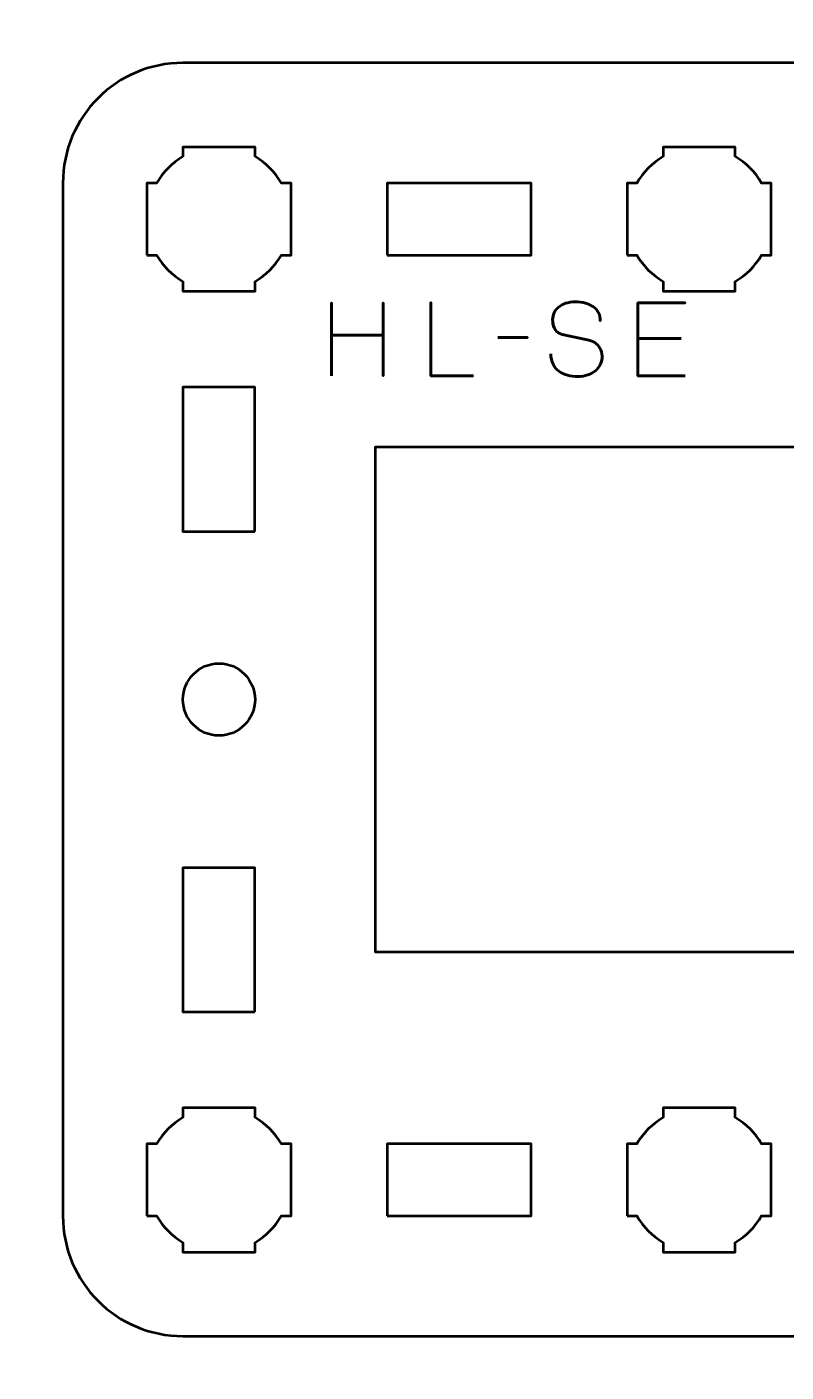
# Model space of a CAD drawing. Header units: centimetres. Extents: x -21 to 0, y -29.7 to 0.
# Drawn here: x -10.3 to -7.14, y -15.46 to -9.86 of the extents above; entities that cross this region are included whole.
import ezdxf

# ---------------------------------------------------------------- set-up
doc = ezdxf.new("R2010")
doc.units = ezdxf.units.CM
doc.header["$MEASUREMENT"] = 0
doc.layers.add('Layer 1', color=7, linetype='Continuous')

msp = doc.modelspace()

# ---------------------------------------------------------------- linework, layer by layer
at = {"layer": 'Layer 1', "lineweight": 53}
msp.add_ellipse((-9.5, -12.66228), major_axis=(0, 0.15), ratio=1, dxfattribs=at)
at = {"layer": 'Layer 1', "color": 1, "lineweight": 53}
msp.add_open_spline([(-21.00003, -29.19995), (-21.00003, -29.19995), (-21.00003, -2.89992), (-21.00003, -2.89992), (-21.00003, -2.89992), (-21.00003, -2.81709), (-20.93286, -2.74992), (-20.85003, -2.74992), (-20.85003, -2.74992), (-20.7672, -2.74992), (-20.70003, -2.68275), (-20.70003, -2.59992), (-20.70003, -2.59992), (-20.70003, -2.51709), (-20.7672, -2.44992), (-20.85003, -2.44992), (-20.85003, -2.44992), (-20.93286, -2.44992), (-21.00003, -2.38275), (-21.00003, -2.29992), (-21.00003, -2.29992), (-21.00003, -2.21709), (-20.93286, -2.14992), (-20.85003, -2.14992), (-20.85003, -2.14992), (-20.7672, -2.14992), (-20.70003, -2.08275), (-20.70003, -1.99992), (-20.70003, -1.99992), (-20.70003, -1.91709), (-20.7672, -1.84992), (-20.85003, -1.84992), (-20.85003, -1.84992), (-20.93286, -1.84992), (-21.00003, -1.78275), (-21.00003, -1.69992), (-21.00003, -1.69992), (-21.00003, -1.61709), (-20.93286, -1.54992), (-20.85003, -1.54992), (-20.85003, -1.54992), (-20.7672, -1.54992), (-20.70003, -1.48275), (-20.70003, -1.39992), (-20.70003, -1.39992), (-20.70003, -1.31709), (-20.7672, -1.24992), (-20.85003, -1.24992), (-20.85003, -1.24992), (-20.93286, -1.24992), (-21.00003, -1.18275), (-21.00003, -1.09992), (-21.00003, -1.09992), (-21.00003, -1.09992), (-21.00003, -0.49992), (-21.00003, -0.49992), (-21.00003, -0.49992), (-21.00003, -0.22295), (-20.77694, 0.00004), (-20.49994, 0.00004), (-20.49994, 0.00004), (-20.49994, 0.00004), (-0.50008, 0.00004), (-0.50008, 0.00004), (-0.50008, 0.00004), (-0.22294, 0.00004), (0.00002, -0.22295), (0.00002, -0.49992), (0.00002, -0.49992), (0.00002, -0.49992), (0.00002, -29.19995), (0.00002, -29.19995), (0.00002, -29.19995), (0.00002, -29.47695), (-0.22294, -29.70004), (-0.50008, -29.70004), (-0.50008, -29.70004), (-0.50008, -29.70004), (-20.49994, -29.70004), (-20.49994, -29.70004), (-20.49994, -29.70004), (-20.77694, -29.70004), (-21.00003, -29.47695), (-21.00003, -29.19995)], degree=3, knots=[0, 0, 0, 0, 0.047619, 0.047619, 0.047619, 0.047619, 0.0952381, 0.0952381, 0.0952381, 0.0952381, 0.1428571, 0.1428571, 0.1428571, 0.1428571, 0.1904762, 0.1904762, 0.1904762, 0.1904762, 0.2380952, 0.2380952, 0.2380952, 0.2380952, 0.2857143, 0.2857143, 0.2857143, 0.2857143, 0.3333333, 0.3333333, 0.3333333, 0.3333333, 0.3809524, 0.3809524, 0.3809524, 0.3809524, 0.4285714, 0.4285714, 0.4285714, 0.4285714, 0.4761905, 0.4761905, 0.4761905, 0.4761905, 0.5238095, 0.5238095, 0.5238095, 0.5238095, 0.5714286, 0.5714286, 0.5714286, 0.5714286, 0.6190476, 0.6190476, 0.6190476, 0.6190476, 0.6666667, 0.6666667, 0.6666667, 0.6666667, 0.7142857, 0.7142857, 0.7142857, 0.7142857, 0.7619048, 0.7619048, 0.7619048, 0.7619048, 0.8095238, 0.8095238, 0.8095238, 0.8095238, 0.8571429, 0.8571429, 0.8571429, 0.8571429, 0.9047619, 0.9047619, 0.9047619, 0.9047619, 0.952381, 0.952381, 0.952381, 0.952381, 1, 1, 1, 1], dxfattribs=at)
at = {"layer": 'Layer 1', "color": 3, "lineweight": 53}
msp.add_open_spline([(-0.85004, -14.81233), (-0.85012, -15.08939), (-1.07319, -15.31227), (-1.35014, -15.31227), (-1.35014, -15.31227), (-4.11673, -15.31227), (-6.88335, -15.31227), (-9.64994, -15.31227), (-9.64994, -15.31227), (-9.92694, -15.31227), (-10.15004, -15.08918), (-10.15004, -14.81218), (-10.15004, -14.81218), (-10.15004, -14.81218), (-10.15004, -10.51232), (-10.15004, -10.51232), (-10.15004, -10.51232), (-10.15004, -10.23519), (-9.92694, -10.01223), (-9.64994, -10.01223), (-9.64994, -10.01223), (-6.88335, -10.01223), (-4.11673, -10.01223), (-1.35014, -10.01223), (-1.35014, -10.01223), (-1.07314, -10.01223), (-0.85004, -10.23532), (-0.85004, -10.51232), (-0.85004, -10.51232), (-0.85004, -10.51232), (-0.85004, -14.81233), (-0.85004, -14.81233)], degree=3, knots=[0, 0, 0, 0, 0.125, 0.125, 0.125, 0.125, 0.25, 0.25, 0.25, 0.25, 0.375, 0.375, 0.375, 0.375, 0.5, 0.5, 0.5, 0.5, 0.625, 0.625, 0.625, 0.625, 0.75, 0.75, 0.75, 0.75, 0.875, 0.875, 0.875, 0.875, 1, 1, 1, 1], dxfattribs=at)
at = {"layer": 'Layer 1', "lineweight": 53}
for points, knots in [([(-9.79999, -10.81232), (-9.79999, -10.81232), (-9.79999, -10.6638), (-9.79999, -10.6638), (-9.79999, -10.6638), (-9.79999, -10.6638), (-9.80001, -10.66225), (-9.80001, -10.66225), (-9.80001, -10.66225), (-9.80001, -10.66225), (-9.79999, -10.6607), (-9.79999, -10.6607), (-9.79999, -10.6607), (-9.79999, -10.6607), (-9.79999, -10.51232), (-9.79999, -10.51232), (-9.79999, -10.51232), (-9.79999, -10.51232), (-9.7599, -10.51232), (-9.7599, -10.51232), (-9.7599, -10.51232), (-9.73355, -10.46675), (-9.69555, -10.42877), (-9.65, -10.40241), (-9.65, -10.40241), (-9.65, -10.40241), (-9.65, -10.36232), (-9.65, -10.36232), (-9.65, -10.36232), (-9.65, -10.36232), (-9.50595, -10.36232), (-9.50595, -10.36232), (-9.50595, -10.36232), (-9.50595, -10.36232), (-9.50001, -10.36226), (-9.50001, -10.36226), (-9.50001, -10.36226), (-9.50001, -10.36226), (-9.49407, -10.36232), (-9.49407, -10.36232), (-9.49407, -10.36232), (-9.49407, -10.36232), (-9.35, -10.36232), (-9.35, -10.36232), (-9.35, -10.36232), (-9.35, -10.36232), (-9.35, -10.40239), (-9.35, -10.40239), (-9.35, -10.40239), (-9.30443, -10.42875), (-9.26644, -10.46674), (-9.2401, -10.51232), (-9.2401, -10.51232), (-9.2401, -10.51232), (-9.2, -10.51232), (-9.2, -10.51232), (-9.2, -10.51232), (-9.2, -10.51232), (-9.2, -10.81232), (-9.2, -10.81232), (-9.2, -10.81232), (-9.2, -10.81232), (-9.24019, -10.81232), (-9.24019, -10.81232), (-9.24019, -10.81232), (-9.26653, -10.85782), (-9.30449, -10.89576), (-9.35, -10.9221), (-9.35, -10.9221), (-9.35, -10.9221), (-9.35, -10.96231), (-9.35, -10.96231), (-9.35, -10.96231), (-9.35, -10.96231), (-9.65, -10.96231), (-9.65, -10.96231), (-9.65, -10.96231), (-9.65, -10.96231), (-9.65, -10.92208), (-9.65, -10.92208), (-9.65, -10.92208), (-9.6955, -10.89574), (-9.73346, -10.85781), (-9.7598, -10.81232), (-9.7598, -10.81232), (-9.7598, -10.81232), (-9.79999, -10.81232), (-9.79999, -10.81232)], [0, 0, 0, 0, 0.0454545, 0.0454545, 0.0454545, 0.0454545, 0.0909091, 0.0909091, 0.0909091, 0.0909091, 0.1363636, 0.1363636, 0.1363636, 0.1363636, 0.1818182, 0.1818182, 0.1818182, 0.1818182, 0.2272727, 0.2272727, 0.2272727, 0.2272727, 0.2727273, 0.2727273, 0.2727273, 0.2727273, 0.3181818, 0.3181818, 0.3181818, 0.3181818, 0.3636364, 0.3636364, 0.3636364, 0.3636364, 0.4090909, 0.4090909, 0.4090909, 0.4090909, 0.4545455, 0.4545455, 0.4545455, 0.4545455, 0.5, 0.5, 0.5, 0.5, 0.5454545, 0.5454545, 0.5454545, 0.5454545, 0.5909091, 0.5909091, 0.5909091, 0.5909091, 0.6363636, 0.6363636, 0.6363636, 0.6363636, 0.6818182, 0.6818182, 0.6818182, 0.6818182, 0.7272727, 0.7272727, 0.7272727, 0.7272727, 0.7727273, 0.7727273, 0.7727273, 0.7727273, 0.8181818, 0.8181818, 0.8181818, 0.8181818, 0.8636364, 0.8636364, 0.8636364, 0.8636364, 0.9090909, 0.9090909, 0.9090909, 0.9090909, 0.9545455, 0.9545455, 0.9545455, 0.9545455, 1, 1, 1, 1]), ([(-7.79999, -10.81232), (-7.79999, -10.81232), (-7.79999, -10.6638), (-7.79999, -10.6638), (-7.79999, -10.6638), (-7.79999, -10.6638), (-7.80001, -10.66225), (-7.80001, -10.66225), (-7.80001, -10.66225), (-7.80001, -10.66225), (-7.79999, -10.6607), (-7.79999, -10.6607), (-7.79999, -10.6607), (-7.79999, -10.6607), (-7.79999, -10.51232), (-7.79999, -10.51232), (-7.79999, -10.51232), (-7.79999, -10.51232), (-7.7599, -10.51232), (-7.7599, -10.51232), (-7.7599, -10.51232), (-7.73355, -10.46675), (-7.69555, -10.42877), (-7.65, -10.40241), (-7.65, -10.40241), (-7.65, -10.40241), (-7.65, -10.36232), (-7.65, -10.36232), (-7.65, -10.36232), (-7.65, -10.36232), (-7.50595, -10.36232), (-7.50595, -10.36232), (-7.50595, -10.36232), (-7.50595, -10.36232), (-7.50001, -10.36226), (-7.50001, -10.36226), (-7.50001, -10.36226), (-7.50001, -10.36226), (-7.49407, -10.36232), (-7.49407, -10.36232), (-7.49407, -10.36232), (-7.49407, -10.36232), (-7.35, -10.36232), (-7.35, -10.36232), (-7.35, -10.36232), (-7.35, -10.36232), (-7.35, -10.40239), (-7.35, -10.40239), (-7.35, -10.40239), (-7.30443, -10.42875), (-7.26644, -10.46674), (-7.2401, -10.51232), (-7.2401, -10.51232), (-7.2401, -10.51232), (-7.2, -10.51232), (-7.2, -10.51232), (-7.2, -10.51232), (-7.2, -10.51232), (-7.2, -10.81232), (-7.2, -10.81232), (-7.2, -10.81232), (-7.2, -10.81232), (-7.24019, -10.81232), (-7.24019, -10.81232), (-7.24019, -10.81232), (-7.26653, -10.85782), (-7.30449, -10.89576), (-7.35, -10.9221), (-7.35, -10.9221), (-7.35, -10.9221), (-7.35, -10.96231), (-7.35, -10.96231), (-7.35, -10.96231), (-7.35, -10.96231), (-7.65, -10.96231), (-7.65, -10.96231), (-7.65, -10.96231), (-7.65, -10.96231), (-7.65, -10.92208), (-7.65, -10.92208), (-7.65, -10.92208), (-7.6955, -10.89574), (-7.73346, -10.85781), (-7.7598, -10.81232), (-7.7598, -10.81232), (-7.7598, -10.81232), (-7.79999, -10.81232), (-7.79999, -10.81232)], [0, 0, 0, 0, 0.0454545, 0.0454545, 0.0454545, 0.0454545, 0.0909091, 0.0909091, 0.0909091, 0.0909091, 0.1363636, 0.1363636, 0.1363636, 0.1363636, 0.1818182, 0.1818182, 0.1818182, 0.1818182, 0.2272727, 0.2272727, 0.2272727, 0.2272727, 0.2727273, 0.2727273, 0.2727273, 0.2727273, 0.3181818, 0.3181818, 0.3181818, 0.3181818, 0.3636364, 0.3636364, 0.3636364, 0.3636364, 0.4090909, 0.4090909, 0.4090909, 0.4090909, 0.4545455, 0.4545455, 0.4545455, 0.4545455, 0.5, 0.5, 0.5, 0.5, 0.5454545, 0.5454545, 0.5454545, 0.5454545, 0.5909091, 0.5909091, 0.5909091, 0.5909091, 0.6363636, 0.6363636, 0.6363636, 0.6363636, 0.6818182, 0.6818182, 0.6818182, 0.6818182, 0.7272727, 0.7272727, 0.7272727, 0.7272727, 0.7727273, 0.7727273, 0.7727273, 0.7727273, 0.8181818, 0.8181818, 0.8181818, 0.8181818, 0.8636364, 0.8636364, 0.8636364, 0.8636364, 0.9090909, 0.9090909, 0.9090909, 0.9090909, 0.9545455, 0.9545455, 0.9545455, 0.9545455, 1, 1, 1, 1]), ([(-8.79999, -10.81232), (-8.79999, -10.81232), (-8.79999, -10.51232), (-8.79999, -10.51232), (-8.79999, -10.51232), (-8.79999, -10.51232), (-8.2, -10.51232), (-8.2, -10.51232), (-8.2, -10.51232), (-8.2, -10.51232), (-8.2, -10.81232), (-8.2, -10.81232), (-8.2, -10.81232), (-8.2, -10.81232), (-8.79999, -10.81232), (-8.79999, -10.81232)], [0, 0, 0, 0, 0.25, 0.25, 0.25, 0.25, 0.5, 0.5, 0.5, 0.5, 0.75, 0.75, 0.75, 0.75, 1, 1, 1, 1]), ([(-9.35009, -11.96232), (-9.35009, -11.96232), (-9.6501, -11.96232), (-9.6501, -11.96232), (-9.6501, -11.96232), (-9.6501, -11.96232), (-9.6501, -11.36233), (-9.6501, -11.36233), (-9.6501, -11.36233), (-9.6501, -11.36233), (-9.35009, -11.36233), (-9.35009, -11.36233), (-9.35009, -11.36233), (-9.35009, -11.36233), (-9.35009, -11.96232), (-9.35009, -11.96232)], [0, 0, 0, 0, 0.25, 0.25, 0.25, 0.25, 0.5, 0.5, 0.5, 0.5, 0.75, 0.75, 0.75, 0.75, 1, 1, 1, 1]), ([(-4.15004, -11.61226), (-4.15004, -12.86242), (-4.15004, -12.46206), (-4.15004, -13.71225), (-4.15004, -13.71225), (-6.06708, -13.71224), (-6.91152, -13.71223), (-8.85004, -13.71224), (-8.85004, -13.71224), (-8.85004, -12.83507), (-8.85004, -12.48943), (-8.85004, -11.61225), (-8.85004, -11.61225), (-6.94856, -11.61225), (-6.03987, -11.61226), (-4.15004, -11.61226)], [0, 0, 0, 0, 0.25, 0.25, 0.25, 0.25, 0.5, 0.5, 0.5, 0.5, 0.75, 0.75, 0.75, 0.75, 1, 1, 1, 1]), ([(-9.35009, -13.96232), (-9.35009, -13.96232), (-9.6501, -13.96232), (-9.6501, -13.96232), (-9.6501, -13.96232), (-9.6501, -13.96232), (-9.6501, -13.36233), (-9.6501, -13.36233), (-9.6501, -13.36233), (-9.6501, -13.36233), (-9.35009, -13.36233), (-9.35009, -13.36233), (-9.35009, -13.36233), (-9.35009, -13.36233), (-9.35009, -13.96232), (-9.35009, -13.96232)], [0, 0, 0, 0, 0.25, 0.25, 0.25, 0.25, 0.5, 0.5, 0.5, 0.5, 0.75, 0.75, 0.75, 0.75, 1, 1, 1, 1]), ([(-9.79999, -14.81232), (-9.79999, -14.81232), (-9.79999, -14.6638), (-9.79999, -14.6638), (-9.79999, -14.6638), (-9.79999, -14.6638), (-9.80001, -14.66225), (-9.80001, -14.66225), (-9.80001, -14.66225), (-9.80001, -14.66225), (-9.79999, -14.6607), (-9.79999, -14.6607), (-9.79999, -14.6607), (-9.79999, -14.6607), (-9.79999, -14.51232), (-9.79999, -14.51232), (-9.79999, -14.51232), (-9.79999, -14.51232), (-9.7599, -14.51232), (-9.7599, -14.51232), (-9.7599, -14.51232), (-9.73355, -14.46675), (-9.69555, -14.42877), (-9.65, -14.40241), (-9.65, -14.40241), (-9.65, -14.40241), (-9.65, -14.36232), (-9.65, -14.36232), (-9.65, -14.36232), (-9.65, -14.36232), (-9.50595, -14.36232), (-9.50595, -14.36232), (-9.50595, -14.36232), (-9.50595, -14.36232), (-9.50001, -14.36226), (-9.50001, -14.36226), (-9.50001, -14.36226), (-9.50001, -14.36226), (-9.49407, -14.36232), (-9.49407, -14.36232), (-9.49407, -14.36232), (-9.49407, -14.36232), (-9.35, -14.36232), (-9.35, -14.36232), (-9.35, -14.36232), (-9.35, -14.36232), (-9.35, -14.40239), (-9.35, -14.40239), (-9.35, -14.40239), (-9.30443, -14.42875), (-9.26644, -14.46674), (-9.2401, -14.51232), (-9.2401, -14.51232), (-9.2401, -14.51232), (-9.2, -14.51232), (-9.2, -14.51232), (-9.2, -14.51232), (-9.2, -14.51232), (-9.2, -14.81232), (-9.2, -14.81232), (-9.2, -14.81232), (-9.2, -14.81232), (-9.24019, -14.81232), (-9.24019, -14.81232), (-9.24019, -14.81232), (-9.26653, -14.85782), (-9.30449, -14.89576), (-9.35, -14.9221), (-9.35, -14.9221), (-9.35, -14.9221), (-9.35, -14.96231), (-9.35, -14.96231), (-9.35, -14.96231), (-9.35, -14.96231), (-9.65, -14.96231), (-9.65, -14.96231), (-9.65, -14.96231), (-9.65, -14.96231), (-9.65, -14.92208), (-9.65, -14.92208), (-9.65, -14.92208), (-9.6955, -14.89574), (-9.73346, -14.85781), (-9.7598, -14.81232), (-9.7598, -14.81232), (-9.7598, -14.81232), (-9.79999, -14.81232), (-9.79999, -14.81232)], [0, 0, 0, 0, 0.0454545, 0.0454545, 0.0454545, 0.0454545, 0.0909091, 0.0909091, 0.0909091, 0.0909091, 0.1363636, 0.1363636, 0.1363636, 0.1363636, 0.1818182, 0.1818182, 0.1818182, 0.1818182, 0.2272727, 0.2272727, 0.2272727, 0.2272727, 0.2727273, 0.2727273, 0.2727273, 0.2727273, 0.3181818, 0.3181818, 0.3181818, 0.3181818, 0.3636364, 0.3636364, 0.3636364, 0.3636364, 0.4090909, 0.4090909, 0.4090909, 0.4090909, 0.4545455, 0.4545455, 0.4545455, 0.4545455, 0.5, 0.5, 0.5, 0.5, 0.5454545, 0.5454545, 0.5454545, 0.5454545, 0.5909091, 0.5909091, 0.5909091, 0.5909091, 0.6363636, 0.6363636, 0.6363636, 0.6363636, 0.6818182, 0.6818182, 0.6818182, 0.6818182, 0.7272727, 0.7272727, 0.7272727, 0.7272727, 0.7727273, 0.7727273, 0.7727273, 0.7727273, 0.8181818, 0.8181818, 0.8181818, 0.8181818, 0.8636364, 0.8636364, 0.8636364, 0.8636364, 0.9090909, 0.9090909, 0.9090909, 0.9090909, 0.9545455, 0.9545455, 0.9545455, 0.9545455, 1, 1, 1, 1]), ([(-7.79999, -14.81232), (-7.79999, -14.81232), (-7.79999, -14.6638), (-7.79999, -14.6638), (-7.79999, -14.6638), (-7.79999, -14.6638), (-7.80001, -14.66225), (-7.80001, -14.66225), (-7.80001, -14.66225), (-7.80001, -14.66225), (-7.79999, -14.6607), (-7.79999, -14.6607), (-7.79999, -14.6607), (-7.79999, -14.6607), (-7.79999, -14.51232), (-7.79999, -14.51232), (-7.79999, -14.51232), (-7.79999, -14.51232), (-7.7599, -14.51232), (-7.7599, -14.51232), (-7.7599, -14.51232), (-7.73355, -14.46675), (-7.69555, -14.42877), (-7.65, -14.40241), (-7.65, -14.40241), (-7.65, -14.40241), (-7.65, -14.36232), (-7.65, -14.36232), (-7.65, -14.36232), (-7.65, -14.36232), (-7.50595, -14.36232), (-7.50595, -14.36232), (-7.50595, -14.36232), (-7.50595, -14.36232), (-7.50001, -14.36226), (-7.50001, -14.36226), (-7.50001, -14.36226), (-7.50001, -14.36226), (-7.49407, -14.36232), (-7.49407, -14.36232), (-7.49407, -14.36232), (-7.49407, -14.36232), (-7.35, -14.36232), (-7.35, -14.36232), (-7.35, -14.36232), (-7.35, -14.36232), (-7.35, -14.40239), (-7.35, -14.40239), (-7.35, -14.40239), (-7.30443, -14.42875), (-7.26644, -14.46674), (-7.2401, -14.51232), (-7.2401, -14.51232), (-7.2401, -14.51232), (-7.2, -14.51232), (-7.2, -14.51232), (-7.2, -14.51232), (-7.2, -14.51232), (-7.2, -14.81232), (-7.2, -14.81232), (-7.2, -14.81232), (-7.2, -14.81232), (-7.24019, -14.81232), (-7.24019, -14.81232), (-7.24019, -14.81232), (-7.26653, -14.85782), (-7.30449, -14.89576), (-7.35, -14.9221), (-7.35, -14.9221), (-7.35, -14.9221), (-7.35, -14.96231), (-7.35, -14.96231), (-7.35, -14.96231), (-7.35, -14.96231), (-7.65, -14.96231), (-7.65, -14.96231), (-7.65, -14.96231), (-7.65, -14.96231), (-7.65, -14.92208), (-7.65, -14.92208), (-7.65, -14.92208), (-7.6955, -14.89574), (-7.73346, -14.85781), (-7.7598, -14.81232), (-7.7598, -14.81232), (-7.7598, -14.81232), (-7.79999, -14.81232), (-7.79999, -14.81232)], [0, 0, 0, 0, 0.0454545, 0.0454545, 0.0454545, 0.0454545, 0.0909091, 0.0909091, 0.0909091, 0.0909091, 0.1363636, 0.1363636, 0.1363636, 0.1363636, 0.1818182, 0.1818182, 0.1818182, 0.1818182, 0.2272727, 0.2272727, 0.2272727, 0.2272727, 0.2727273, 0.2727273, 0.2727273, 0.2727273, 0.3181818, 0.3181818, 0.3181818, 0.3181818, 0.3636364, 0.3636364, 0.3636364, 0.3636364, 0.4090909, 0.4090909, 0.4090909, 0.4090909, 0.4545455, 0.4545455, 0.4545455, 0.4545455, 0.5, 0.5, 0.5, 0.5, 0.5454545, 0.5454545, 0.5454545, 0.5454545, 0.5909091, 0.5909091, 0.5909091, 0.5909091, 0.6363636, 0.6363636, 0.6363636, 0.6363636, 0.6818182, 0.6818182, 0.6818182, 0.6818182, 0.7272727, 0.7272727, 0.7272727, 0.7272727, 0.7727273, 0.7727273, 0.7727273, 0.7727273, 0.8181818, 0.8181818, 0.8181818, 0.8181818, 0.8636364, 0.8636364, 0.8636364, 0.8636364, 0.9090909, 0.9090909, 0.9090909, 0.9090909, 0.9545455, 0.9545455, 0.9545455, 0.9545455, 1, 1, 1, 1]), ([(-8.79999, -14.81218), (-8.79999, -14.81218), (-8.79999, -14.51217), (-8.79999, -14.51217), (-8.79999, -14.51217), (-8.79999, -14.51217), (-8.2, -14.51217), (-8.2, -14.51217), (-8.2, -14.51217), (-8.2, -14.51217), (-8.2, -14.81218), (-8.2, -14.81218), (-8.2, -14.81218), (-8.2, -14.81218), (-8.79999, -14.81218), (-8.79999, -14.81218)], [0, 0, 0, 0, 0.25, 0.25, 0.25, 0.25, 0.5, 0.5, 0.5, 0.5, 0.75, 0.75, 0.75, 0.75, 1, 1, 1, 1])]:
    msp.add_open_spline(points, degree=3, knots=knots, dxfattribs=at)
at = {"layer": 'Layer 1', "color": 5, "lineweight": 53}
for points, knots in [([(-9.03145, -11.31509), (-9.03145, -11.31509), (-9.03145, -11.14618), (-9.03145, -11.14618), (-9.03145, -11.14618), (-9.03145, -11.14618), (-8.81598, -11.14618), (-8.81598, -11.14618), (-8.81598, -11.14618), (-8.81598, -11.14618), (-8.81598, -11.31509), (-8.81598, -11.31509), (-8.81598, -11.31509), (-8.81598, -11.31509), (-8.81598, -11.01029), (-8.81598, -11.01029), (-8.81598, -11.01029), (-8.81598, -11.01029), (-8.81598, -11.14618), (-8.81598, -11.14618), (-8.81598, -11.14618), (-8.81598, -11.14618), (-9.03145, -11.14618), (-9.03145, -11.14618), (-9.03145, -11.14618), (-9.03145, -11.14618), (-9.03145, -11.01029), (-9.03145, -11.01029), (-9.03145, -11.01029), (-9.03145, -11.01029), (-9.03145, -11.31509), (-9.03145, -11.31509)], [0, 0, 0, 0, 0.125, 0.125, 0.125, 0.125, 0.25, 0.25, 0.25, 0.25, 0.375, 0.375, 0.375, 0.375, 0.5, 0.5, 0.5, 0.5, 0.625, 0.625, 0.625, 0.625, 0.75, 0.75, 0.75, 0.75, 0.875, 0.875, 0.875, 0.875, 1, 1, 1, 1]), ([(-8.44006, -11.31509), (-8.44006, -11.31509), (-8.61828, -11.31509), (-8.61828, -11.31509), (-8.61828, -11.31509), (-8.61828, -11.31509), (-8.61828, -11.00987), (-8.61828, -11.00987), (-8.61828, -11.00987), (-8.61828, -11.00987), (-8.61828, -11.31509), (-8.61828, -11.31509), (-8.61828, -11.31509), (-8.61828, -11.31509), (-8.44006, -11.31509), (-8.44006, -11.31509)], [0, 0, 0, 0, 0.25, 0.25, 0.25, 0.25, 0.5, 0.5, 0.5, 0.5, 0.75, 0.75, 0.75, 0.75, 1, 1, 1, 1]), ([(-8.11791, -11.2228), (-8.11777, -11.23967), (-8.11481, -11.25413), (-8.10888, -11.2662), (-8.10888, -11.2662), (-8.10302, -11.27819), (-8.09484, -11.288), (-8.08454, -11.29562), (-8.08454, -11.29562), (-8.07417, -11.30317), (-8.06224, -11.30874), (-8.04877, -11.31234), (-8.04877, -11.31234), (-8.03536, -11.31587), (-8.02097, -11.31763), (-8.00573, -11.31763), (-8.00573, -11.31763), (-7.99035, -11.31756), (-7.97652, -11.3153), (-7.96417, -11.311), (-7.96417, -11.311), (-7.95189, -11.30669), (-7.94138, -11.30091), (-7.93256, -11.29364), (-7.93256, -11.29364), (-7.92381, -11.28637), (-7.91704, -11.27826), (-7.91224, -11.26923), (-7.91224, -11.26923), (-7.90744, -11.2602), (-7.9049, -11.25096), (-7.90455, -11.24143), (-7.90455, -11.24143), (-7.90413, -11.22894), (-7.90596, -11.21751), (-7.90998, -11.20721), (-7.90998, -11.20721), (-7.91401, -11.19691), (-7.92022, -11.1883), (-7.92861, -11.18125), (-7.92861, -11.18125), (-7.93694, -11.17419), (-7.94745, -11.16925), (-7.96001, -11.1665), (-7.96001, -11.1665), (-7.96001, -11.1665), (-8.06372, -11.14406), (-8.06372, -11.14406), (-8.06372, -11.14406), (-8.07346, -11.14202), (-8.08186, -11.13856), (-8.08877, -11.13376), (-8.08877, -11.13376), (-8.09569, -11.1289), (-8.10105, -11.12219), (-8.10472, -11.11358), (-8.10472, -11.11358), (-8.10839, -11.10505), (-8.11029, -11.09418), (-8.11029, -11.08099), (-8.11029, -11.08099), (-8.11029, -11.07097), (-8.10824, -11.06152), (-8.10408, -11.05263), (-8.10408, -11.05263), (-8.09999, -11.04374), (-8.09392, -11.0359), (-8.08595, -11.02899), (-8.08595, -11.02899), (-8.07798, -11.02215), (-8.0681, -11.01678), (-8.05639, -11.0129), (-8.05639, -11.0129), (-8.0446, -11.00895), (-8.03113, -11.00698), (-8.01589, -11.00691), (-8.01589, -11.00691), (-8.00058, -11.00691), (-7.98654, -11.00867), (-7.9737, -11.0122), (-7.9737, -11.0122), (-7.96093, -11.01573), (-7.94985, -11.02081), (-7.94054, -11.02758), (-7.94054, -11.02758), (-7.93122, -11.03435), (-7.92403, -11.04268), (-7.91909, -11.05241), (-7.91909, -11.05241), (-7.91415, -11.06222), (-7.91182, -11.07344), (-7.91217, -11.08607), (-7.91217, -11.08607), (-7.91182, -11.07344), (-7.91415, -11.06222), (-7.91909, -11.05241), (-7.91909, -11.05241), (-7.92403, -11.04268), (-7.93122, -11.03435), (-7.94054, -11.02758), (-7.94054, -11.02758), (-7.94985, -11.02081), (-7.96093, -11.01573), (-7.9737, -11.0122), (-7.9737, -11.0122), (-7.98654, -11.00867), (-8.00058, -11.00691), (-8.01589, -11.00691), (-8.01589, -11.00691), (-8.03113, -11.00698), (-8.0446, -11.00895), (-8.05639, -11.0129), (-8.05639, -11.0129), (-8.0681, -11.01678), (-8.07798, -11.02215), (-8.08595, -11.02899), (-8.08595, -11.02899), (-8.09392, -11.0359), (-8.09999, -11.04374), (-8.10408, -11.05263), (-8.10408, -11.05263), (-8.10824, -11.06152), (-8.11029, -11.07097), (-8.11029, -11.08099), (-8.11029, -11.08099), (-8.11029, -11.09418), (-8.10846, -11.10505), (-8.10493, -11.11351), (-8.10493, -11.11351), (-8.10133, -11.12205), (-8.09604, -11.12868), (-8.08912, -11.13355), (-8.08912, -11.13355), (-8.08221, -11.13835), (-8.07374, -11.14188), (-8.06372, -11.14406), (-8.06372, -11.14406), (-8.06372, -11.14406), (-7.96001, -11.1665), (-7.96001, -11.1665), (-7.96001, -11.1665), (-7.94717, -11.16925), (-7.93658, -11.17419), (-7.92826, -11.18125), (-7.92826, -11.18125), (-7.91986, -11.1883), (-7.91372, -11.19691), (-7.90977, -11.20721), (-7.90977, -11.20721), (-7.90589, -11.21751), (-7.90413, -11.22894), (-7.90455, -11.24143), (-7.90455, -11.24143), (-7.9049, -11.25096), (-7.90744, -11.2602), (-7.91224, -11.26923), (-7.91224, -11.26923), (-7.91704, -11.27826), (-7.92381, -11.28637), (-7.93256, -11.29364), (-7.93256, -11.29364), (-7.94138, -11.30091), (-7.95189, -11.30669), (-7.96417, -11.311), (-7.96417, -11.311), (-7.97652, -11.3153), (-7.99035, -11.31756), (-8.00573, -11.31763), (-8.00573, -11.31763), (-8.02097, -11.31763), (-8.03536, -11.31587), (-8.04877, -11.31234), (-8.04877, -11.31234), (-8.06224, -11.30874), (-8.07417, -11.30317), (-8.08454, -11.29562), (-8.08454, -11.29562), (-8.09484, -11.288), (-8.10302, -11.27819), (-8.10888, -11.2662), (-8.10888, -11.2662), (-8.11481, -11.25413), (-8.11777, -11.23967), (-8.11791, -11.2228)], [0, 0, 0, 0, 0.0217391, 0.0217391, 0.0217391, 0.0217391, 0.0434783, 0.0434783, 0.0434783, 0.0434783, 0.0652174, 0.0652174, 0.0652174, 0.0652174, 0.0869565, 0.0869565, 0.0869565, 0.0869565, 0.1086957, 0.1086957, 0.1086957, 0.1086957, 0.1304348, 0.1304348, 0.1304348, 0.1304348, 0.1521739, 0.1521739, 0.1521739, 0.1521739, 0.173913, 0.173913, 0.173913, 0.173913, 0.1956522, 0.1956522, 0.1956522, 0.1956522, 0.2173913, 0.2173913, 0.2173913, 0.2173913, 0.2391304, 0.2391304, 0.2391304, 0.2391304, 0.2608696, 0.2608696, 0.2608696, 0.2608696, 0.2826087, 0.2826087, 0.2826087, 0.2826087, 0.3043478, 0.3043478, 0.3043478, 0.3043478, 0.326087, 0.326087, 0.326087, 0.326087, 0.3478261, 0.3478261, 0.3478261, 0.3478261, 0.3695652, 0.3695652, 0.3695652, 0.3695652, 0.3913043, 0.3913043, 0.3913043, 0.3913043, 0.4130435, 0.4130435, 0.4130435, 0.4130435, 0.4347826, 0.4347826, 0.4347826, 0.4347826, 0.4565217, 0.4565217, 0.4565217, 0.4565217, 0.4782609, 0.4782609, 0.4782609, 0.4782609, 0.5, 0.5, 0.5, 0.5, 0.5217391, 0.5217391, 0.5217391, 0.5217391, 0.5434783, 0.5434783, 0.5434783, 0.5434783, 0.5652174, 0.5652174, 0.5652174, 0.5652174, 0.5869565, 0.5869565, 0.5869565, 0.5869565, 0.6086957, 0.6086957, 0.6086957, 0.6086957, 0.6304348, 0.6304348, 0.6304348, 0.6304348, 0.6521739, 0.6521739, 0.6521739, 0.6521739, 0.673913, 0.673913, 0.673913, 0.673913, 0.6956522, 0.6956522, 0.6956522, 0.6956522, 0.7173913, 0.7173913, 0.7173913, 0.7173913, 0.7391304, 0.7391304, 0.7391304, 0.7391304, 0.7608696, 0.7608696, 0.7608696, 0.7608696, 0.7826087, 0.7826087, 0.7826087, 0.7826087, 0.8043478, 0.8043478, 0.8043478, 0.8043478, 0.826087, 0.826087, 0.826087, 0.826087, 0.8478261, 0.8478261, 0.8478261, 0.8478261, 0.8695652, 0.8695652, 0.8695652, 0.8695652, 0.8913043, 0.8913043, 0.8913043, 0.8913043, 0.9130435, 0.9130435, 0.9130435, 0.9130435, 0.9347826, 0.9347826, 0.9347826, 0.9347826, 0.9565217, 0.9565217, 0.9565217, 0.9565217, 0.9782609, 0.9782609, 0.9782609, 0.9782609, 1, 1, 1, 1]), ([(-7.55869, -11.31509), (-7.55869, -11.31509), (-7.75596, -11.31509), (-7.75596, -11.31509), (-7.75596, -11.31509), (-7.75596, -11.31509), (-7.75596, -11.01156), (-7.75596, -11.01156), (-7.75596, -11.01156), (-7.75596, -11.01156), (-7.55869, -11.01156), (-7.55869, -11.01156), (-7.55869, -11.01156), (-7.55869, -11.01156), (-7.75596, -11.01156), (-7.75596, -11.01156), (-7.75596, -11.01156), (-7.75596, -11.01156), (-7.75596, -11.31509), (-7.75596, -11.31509), (-7.75596, -11.31509), (-7.75596, -11.31509), (-7.55869, -11.31509), (-7.55869, -11.31509)], [0, 0, 0, 0, 0.1666667, 0.1666667, 0.1666667, 0.1666667, 0.3333333, 0.3333333, 0.3333333, 0.3333333, 0.5, 0.5, 0.5, 0.5, 0.6666667, 0.6666667, 0.6666667, 0.6666667, 0.8333333, 0.8333333, 0.8333333, 0.8333333, 1, 1, 1, 1]), ([(-8.33804, -11.15549), (-8.33804, -11.15549), (-8.21485, -11.15549), (-8.21485, -11.15549), (-8.21485, -11.15549), (-8.21485, -11.15549), (-8.33804, -11.15549), (-8.33804, -11.15549)], [0, 0, 0, 0, 0.5, 0.5, 0.5, 0.5, 1, 1, 1, 1]), ([(-7.57562, -11.15888), (-7.57562, -11.15888), (-7.75596, -11.15888), (-7.75596, -11.15888), (-7.75596, -11.15888), (-7.75596, -11.15888), (-7.57562, -11.15888), (-7.57562, -11.15888)], [0, 0, 0, 0, 0.5, 0.5, 0.5, 0.5, 1, 1, 1, 1])]:
    msp.add_open_spline(points, degree=3, knots=knots, dxfattribs=at)

doc.saveas('drawing.dxf')
